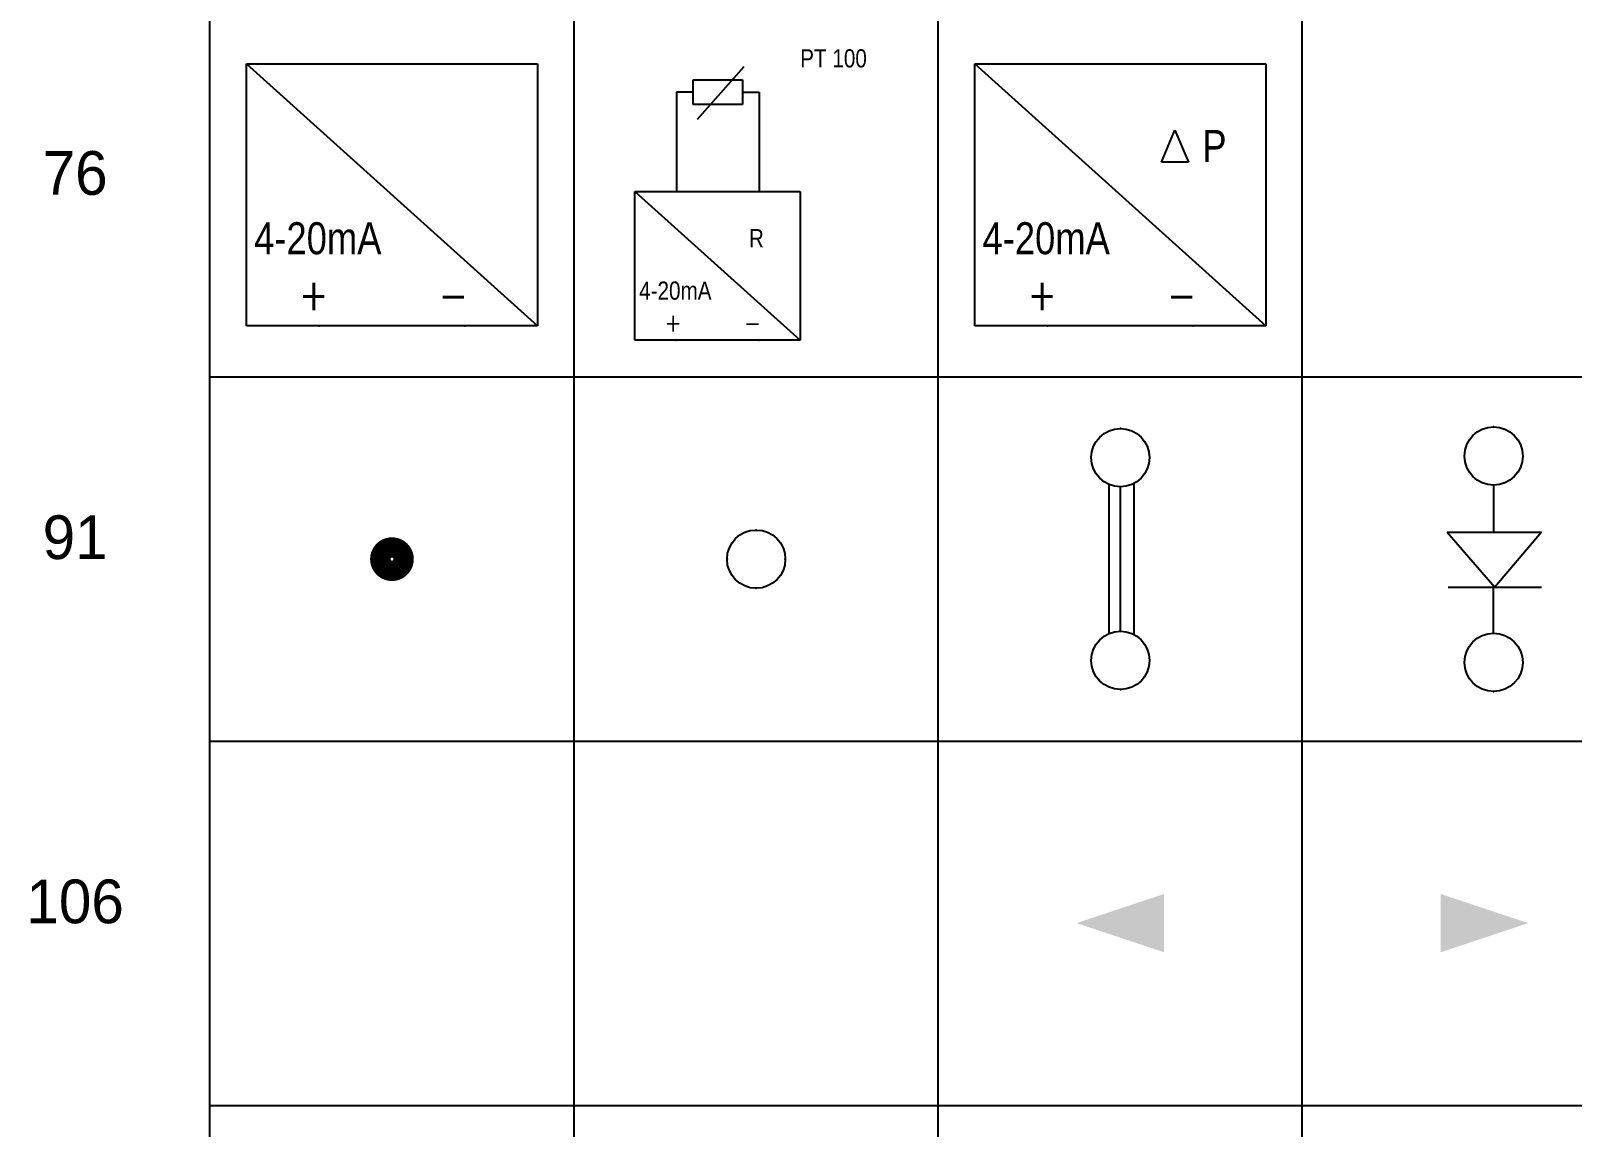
# Model space of a CAD drawing. Extents: x -6 to 410, y -3 to 290.
# Drawn here: x -6.1 to 46.8, y 184.3 to 221.9 of the extents above; entities that cross this region are included whole.
import ezdxf
from ezdxf.enums import TextEntityAlignment as Align

# ---------------------------------------------------------------- set-up
doc = ezdxf.new("R2010")
doc.units = 0
doc.linetypes.add('DASHED', pattern=[18.75, 12.5, -6.25])
doc.layers.get('0').update_dxf_attribs({"linetype": 'CONTINUOUS'})
for name, color, linetype in [('1', 7, 'CONTINUOUS'), ('10', 1, 'DASHED'), ('11', 3, 'DASHED'), ('12', 2, 'DASHED'), ('2', 1, 'CONTINUOUS'), ('3', 4, 'CONTINUOUS'), ('C', 7, 'CONTINUOUS'), ('GRID', 9, 'CONTINUOUS'), ('SCHEIDINGEN', 9, 'CONTINUOUS'), ('SYMB', 7, 'CONTINUOUS')]:
    doc.layers.add(name, color=color, linetype=linetype)
doc.styles.add('ROMANS', font='ROMANS', dxfattribs={"width": 0.85})

# ---------------------------------------------------------------- blocks, each defined once
blk = doc.blocks.new('INOMV2')
at = {"layer": '1'}
blk.add_line((-5, 18), (15, 0), dxfattribs=at)
at = {"layer": '3'}
for p, q in [((-5, 0), (-5, 18)), ((-5, 18), (15, 18)), ((15, 18), (15, 0)), ((15, 0), (-5, 0))]:
    blk.add_line(p, q, dxfattribs=at)
at = {"layer": 'C', "color": 1}
blk.add_point((0, 0), dxfattribs=at)
at = {"layer": 'C', "color": 2}
blk.add_point((10, 0), dxfattribs=at)
at = {"flags": 1}
blk.add_attdef('SYMBTYPE', (0, 0), '', height=0.2, dxfattribs=at)
at = {"layer": '1', "style": 'ROMANS', "width": 0.85}
for tag, p in [('+', (-1.42, 1.06)), ('-', (8.18, 1.01))]:
    blk.add_attdef(tag, p, '', height=2.2, dxfattribs=at)
at = {"layer": '10', "width": 0.85}
blk.add_text('4-20mA', height=2.2, dxfattribs=at).set_placement((-4.48, 4.91))
blk.add_attdef('&', text='', height=2.2, dxfattribs=at).set_placement((12.66, 12.99), align=Align.RIGHT)
at = {"layer": '12', "width": 0.85}
blk.add_attdef('MATCODE', (17.5, 0), '', height=2.2, dxfattribs=at)
blk = doc.blocks.new('INOMVPT')
at = {"layer": '1'}
for p, q in [((2.57, 26.74), (8.23, 33.1)), ((0.04, 30), (0.04, 18)), ((2.04, 30), (0.04, 30)), ((8.04, 30), (10.04, 30)), ((10.04, 30), (10.04, 18)), ((-5, 18), (15, 0))]:
    blk.add_line(p, q, dxfattribs=at)
at = {"layer": '3'}
for p, q in [((2.04, 31.5), (8.04, 31.5)), ((2.04, 28.5), (2.04, 31.5)), ((8.04, 31.5), (8.04, 28.5)), ((8.04, 28.5), (2.04, 28.5)), ((-5, 0), (-5, 18)), ((-5, 18), (15, 18)), ((15, 18), (15, 0)), ((15, 0), (-5, 0))]:
    blk.add_line(p, q, dxfattribs=at)
at = {"layer": 'C', "color": 1}
blk.add_point((0, 0), dxfattribs=at)
at = {"layer": 'C', "color": 2}
blk.add_point((10, 0), dxfattribs=at)
at = {"flags": 1}
blk.add_attdef('SYMBTYPE', (0, 0), '', height=0.2, dxfattribs=at)
at = {"layer": '1', "style": 'ROMANS', "width": 0.85}
for tag, p in [('+', (-1.42, 1.06)), ('-', (8.18, 1.01))]:
    blk.add_attdef(tag, p, '', height=2.2, dxfattribs=at)
at = {"layer": '10', "width": 0.85}
for s, p in [('PT 100', (15, 33)), ('R', (8.8, 11.25)), ('4-20mA', (-4.48, 4.91))]:
    blk.add_text(s, height=2.2, dxfattribs=at).set_placement(p)
at = {"layer": '12', "width": 0.85}
blk.add_attdef('MATCODE', (17.5, 0), '', height=2.2, dxfattribs=at)
blk = doc.blocks.new('INOMVDP')
at = {"layer": '1'}
blk.add_line((-5, 18), (15, 0), dxfattribs=at)
at = {"layer": '10'}
for p, q in [((7.82, 11.24), (8.75, 13.44)), ((8.75, 13.44), (9.69, 11.24)), ((9.69, 11.24), (7.82, 11.24))]:
    blk.add_line(p, q, dxfattribs=at)
at = {"layer": '3'}
for p, q in [((-5, 0), (-5, 18)), ((-5, 18), (15, 18)), ((15, 18), (15, 0)), ((15, 0), (-5, 0))]:
    blk.add_line(p, q, dxfattribs=at)
at = {"layer": 'C', "color": 1}
blk.add_point((0, 0), dxfattribs=at)
at = {"layer": 'C', "color": 2}
blk.add_point((10, 0), dxfattribs=at)
at = {"flags": 1}
blk.add_attdef('SYMBTYPE', (0, 0), '', height=0.2, dxfattribs=at)
at = {"layer": '1', "style": 'ROMANS', "width": 0.85}
for tag, p in [('+', (-1.42, 1.06)), ('-', (8.18, 1.01))]:
    blk.add_attdef(tag, p, '', height=2.2, dxfattribs=at)
at = {"layer": '10', "width": 0.85}
for s, p in [('P', (10.63, 11.25)), ('4-20mA', (-4.48, 4.91))]:
    blk.add_text(s, height=2.2, dxfattribs=at).set_placement(p)
at = {"layer": '12', "width": 0.85}
blk.add_attdef('MATCODE', (17.5, 0), '', height=2.2, dxfattribs=at)
blk = doc.blocks.new('DOP')
at = {"layer": '1', "const_width": 0.7}
blk.add_lwpolyline([(-0.4, 0, 1), (0.4, 0, 1)], format="xyb", close=True, dxfattribs=at)
at = {"flags": 1}
blk.add_attdef('SYMBTYPE', (0, 0), '', height=0.2, dxfattribs=at)
blk = doc.blocks.new('KLEM')
at = {"layer": '1'}
blk.add_circle((0, 0), 1, dxfattribs=at)
at = {"layer": 'C', "color": 1}
blk.add_point((0, 1), dxfattribs=at)
at = {"layer": 'C', "color": 3}
blk.add_point((-1, 0), dxfattribs=at)
at = {"layer": 'C', "color": 4}
blk.add_point((1, 0), dxfattribs=at)
at = {"layer": 'C', "color": 2}
blk.add_point((0, -1), dxfattribs=at)
at = {"flags": 1}
blk.add_attdef('SYMBTYPE', (0, 0), '', height=0.2, dxfattribs=at)
at = {"layer": '10', "style": 'ROMANS', "width": 0.85}
blk.add_attdef('T1', (1.466, 1.151), '', height=2.2, dxfattribs=at)
at = {"layer": '12', "style": 'ROMANS', "width": 0.85}
for tag, p in [('LOCCODE', (-12.037, 1.151)), ('STROOK', (-2.037, 1.151))]:
    blk.add_attdef(tag, text='', height=2.2, dxfattribs=at).set_placement(p, align=Align.RIGHT)
blk = doc.blocks.new('KLANA')
at = {"layer": '1'}
for p, q in [((-0.393, 7.039), (-0.393, 1.919)), ((0, 2), (0, 6.959)), ((0.472, 1.887), (0.472, 7.077))]:
    blk.add_line(p, q, dxfattribs=at)
for centre in [(0, 7.959), (0, 1)]:
    blk.add_circle(centre, 1, dxfattribs=at)
at = {"layer": 'C', "color": 2}
blk.add_point((0, 8.959), dxfattribs=at)
at = {"layer": 'C', "color": 1}
blk.add_point((0, 0), dxfattribs=at)
at = {"flags": 1}
blk.add_attdef('SYMBTYPE', (0, 0), '', height=0.2, dxfattribs=at)
at = {"layer": '10', "style": 'ROMANS', "width": 0.85}
blk.add_attdef('T1', (1.538, 3.217), '', height=2.2, dxfattribs=at)
at = {"layer": '11', "style": 'ROMANS', "width": 0.85}
for tag, p in [('LOCCODE', (-11.965, 3.217)), ('STROOK', (-1.965, 3.217))]:
    blk.add_attdef(tag, text='', height=2.2, dxfattribs=at).set_placement(p, align=Align.RIGHT)
blk = doc.blocks.new('KLDI')
at = {"layer": '1'}
for p, q in [((0, 7.072), (0, 5.469)), ((-1.595, 5.469), (0.044, 3.577)), ((0, 1.993), (0, 3.577))]:
    blk.add_line(p, q, dxfattribs=at)
for centre in [(0, 8.083), (0, 1)]:
    blk.add_circle(centre, 1, dxfattribs=at)
at = {"layer": '2'}
for p, q in [((-1.595, 5.469), (1.643, 5.469)), ((1.643, 5.469), (0.044, 3.577)), ((-1.556, 3.577), (1.643, 3.577))]:
    blk.add_line(p, q, dxfattribs=at)
at = {"layer": 'C', "color": 2}
blk.add_point((0, 9.083), dxfattribs=at)
at = {"layer": 'C', "color": 1}
blk.add_point((0, 0), dxfattribs=at)
at = {"flags": 1}
blk.add_attdef('SYMBTYPE', (0, 0), '', height=0.2, dxfattribs=at)
at = {"layer": '10', "style": 'ROMANS', "width": 0.85}
blk.add_attdef('T1', (1.855, 3.34), '', height=2.2, dxfattribs=at)
at = {"layer": '11', "style": 'ROMANS', "width": 0.85}
for tag, p in [('LOCCODE', (-12.893, 3.34)), ('STROOK', (-2.893, 3.34))]:
    blk.add_attdef(tag, text='', height=2.2, dxfattribs=at).set_placement(p, align=Align.RIGHT)
blk = doc.blocks.new('PIJLL')
at = {"layer": '1'}
blk.add_solid([(0, -1), (-3, 0), (0, -1), (0, 1)], dxfattribs=at)
at = {"flags": 1}
blk.add_attdef('SYMBTYPE', (0, 0), '', height=0.2, dxfattribs=at)
at = {"layer": '1', "style": 'ROMANS', "width": 0.85}
blk.add_attdef('TX', text='', height=2.2, dxfattribs=at).set_placement((2.574, 2.881), align=Align.CENTER)
blk = doc.blocks.new('PIJLR')
at = {"layer": '1'}
blk.add_solid([(0, 1), (3, 0), (0, 1), (0, -1)], dxfattribs=at)
at = {"flags": 1}
blk.add_attdef('SYMBTYPE', (0, 0), '', height=0.2, dxfattribs=at)
at = {"layer": '1', "style": 'ROMANS', "width": 0.85}
blk.add_attdef('TX', text='', height=2.2, dxfattribs=at).set_placement((1.326, 2.581), align=Align.CENTER)
blk = doc.blocks.new('1')

msp = doc.modelspace()

# ---------------------------------------------------------------- linework, layer by layer
at = {"layer": 'GRID', "linetype": 'CONTINUOUS'}
for p, q in [((12.497, 72.499), (12.497, 284.999)), ((24.997, 72.499), (24.997, 284.999)), ((37.497, 72.499), (37.497, 284.999)), ((-0.003, 209.999), (187.497, 209.999)), ((-0.003, 197.499), (187.497, 197.499)), ((-0.003, 184.999), (187.497, 184.999))]:
    msp.add_line(p, q, dxfattribs=at)
at = {"layer": 'SCHEIDINGEN'}
msp.add_line((-0.003, 11.999), (-0.003, 282.999), dxfattribs=at)

# ---------------------------------------------------------------- block references
at = {"layer": 'GRID', "linetype": 'CONTINUOUS'}
ref = msp.add_blockref('1', (-4.628, 216.249), dxfattribs=at)
ref.add_attrib('NUMMER', '76', dxfattribs={"linetype": 'CONTINUOUS', "height": 1.5}).set_placement((-4.628, 216.249), align=Align.CENTER)
ref = msp.add_blockref('1', (-4.628, 203.749), dxfattribs=at)
ref.add_attrib('NUMMER', '91', dxfattribs={"linetype": 'CONTINUOUS', "height": 1.5}).set_placement((-4.628, 203.749), align=Align.CENTER)
ref = msp.add_blockref('1', (-4.628, 191.249), dxfattribs=at)
ref.add_attrib('NUMMER', '106', dxfattribs={"linetype": 'CONTINUOUS', "height": 1.5}).set_placement((-4.628, 191.249), align=Align.CENTER)
at = {"layer": 'SYMB'}
for name, p, xscale, yscale, zscale in [('INOMVPT', (16.004, 211.256), 0.28380698979849, 0.28380698979849, 0.28380698979849), ('INOMV2', (3.753, 211.758), 0.499321916371094, 0.499321916371094, 0.499321916371094), ('INOMVDP', (28.756, 211.758), 0.4993219163710921, 0.4993219163710921, 0.4993219163710921)]:
    msp.add_blockref(name, p, dxfattribs=dict(at, xscale=xscale, yscale=yscale, zscale=zscale)).add_auto_attribs({'+': '+', '-': '-'})
for name, p in [('KLANA', (31.254, 199.27)), ('KLDI', (44.062, 199.202)), ('DOP', (6.248, 203.745)), ('KLEM', (18.751, 203.745)), ('PIJLL', (32.744, 191.253)), ('PIJLR', (42.251, 191.253))]:
    msp.add_blockref(name, p, dxfattribs=at)

doc.saveas('drawing.dxf')
